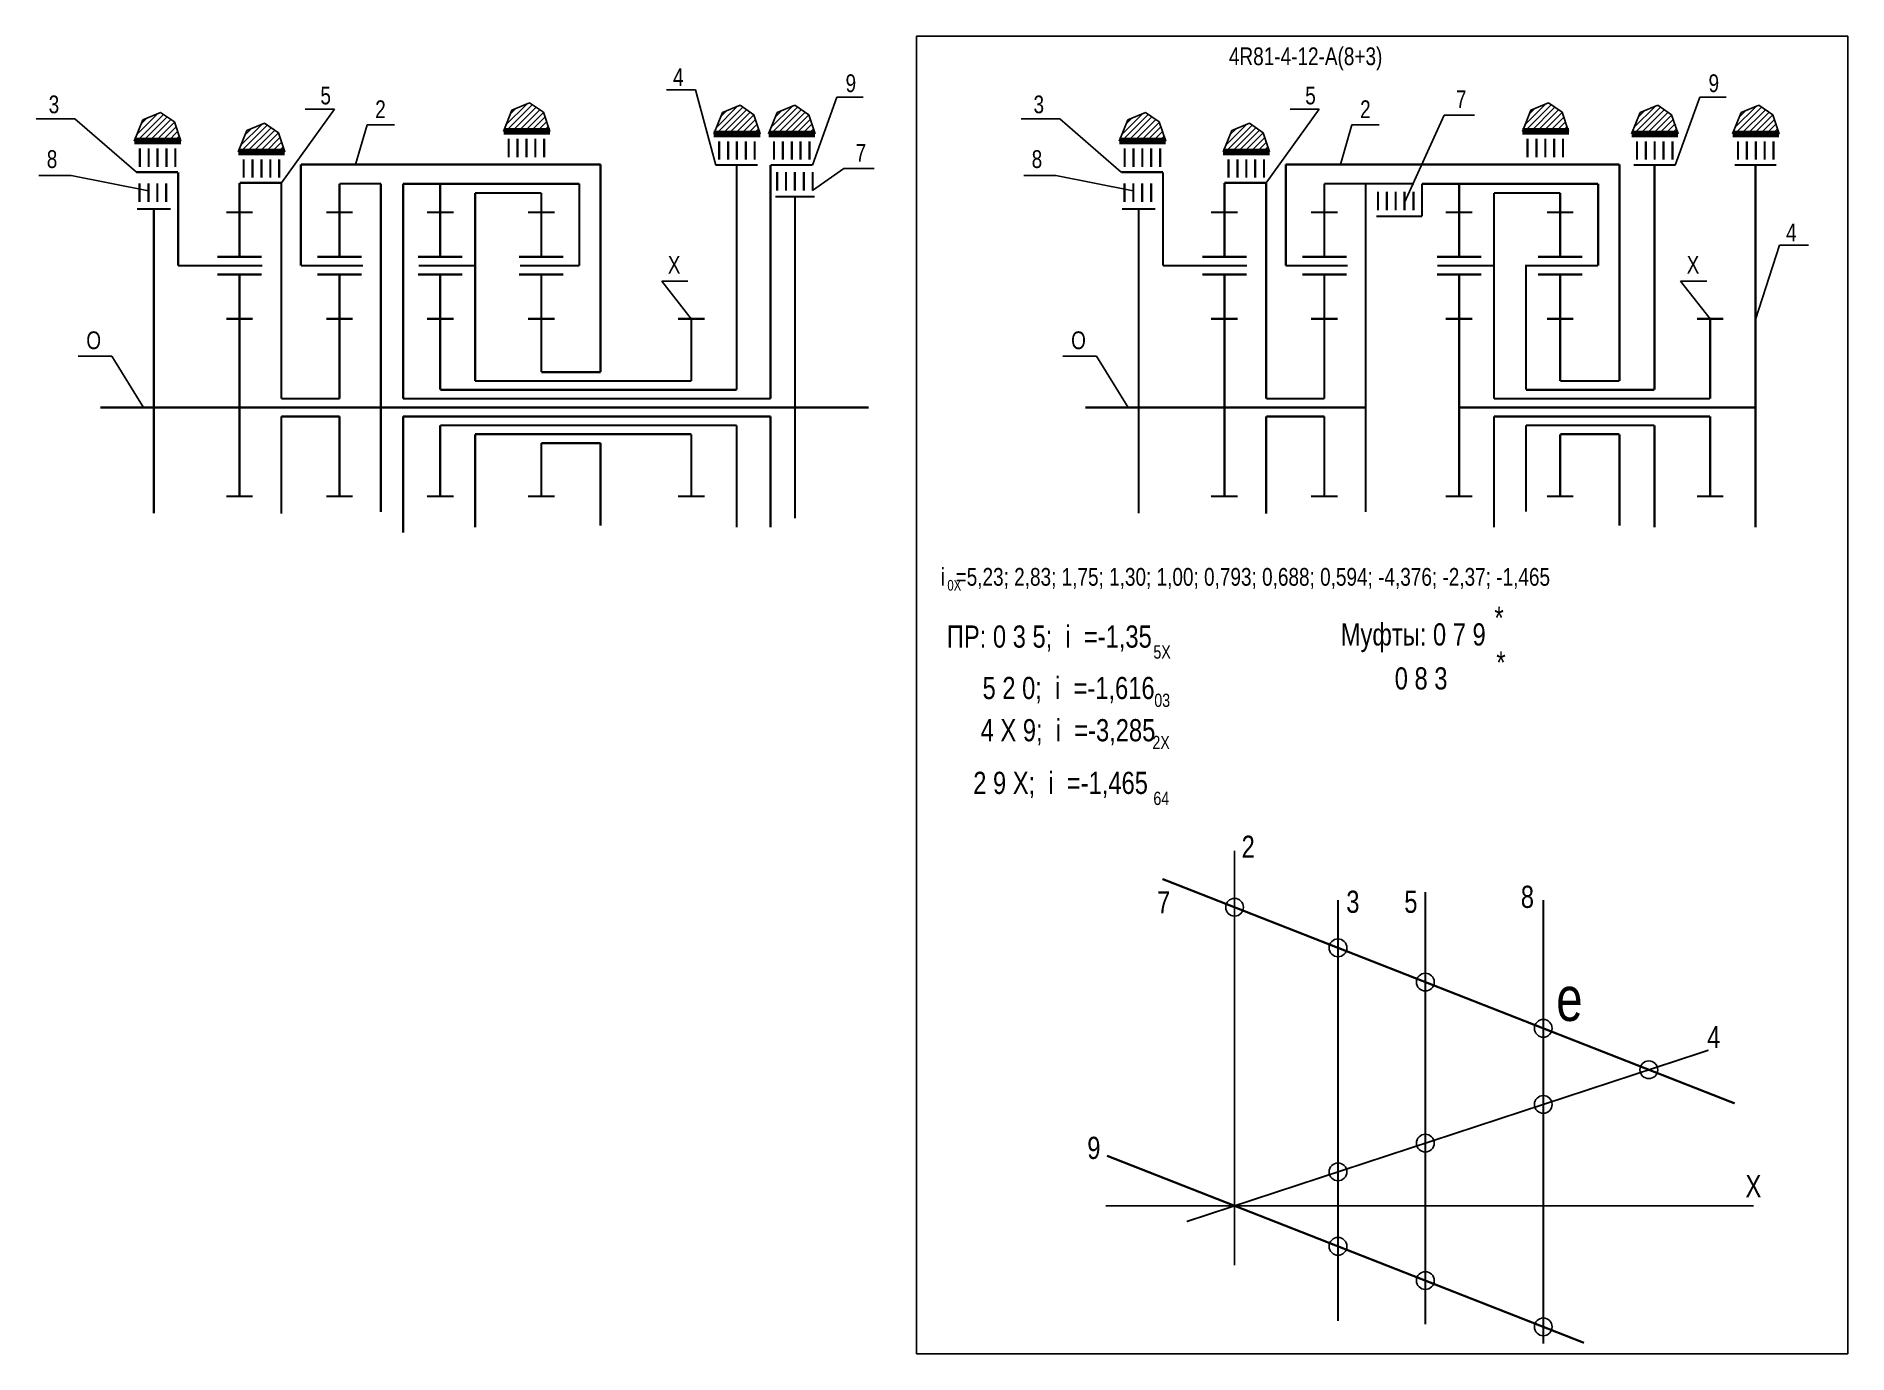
# Model space of a CAD drawing. Extents: x -551 to -142, y 153 to 450.
import ezdxf

# ---------------------------------------------------------------- set-up
doc = ezdxf.new("R2010")
doc.units = 0
doc.header["$LTSCALE"] = 15
doc.layers.get('0').update_dxf_attribs({"linetype": 'CONTINUOUS'})
doc.layers.add('DIM', color=92, linetype='CONTINUOUS')
doc.layers.add('MAIN', color=5, linetype='CONTINUOUS')
doc.styles.add('AMK', font='amk.shx', dxfattribs={"width": 0.8})

msp = doc.modelspace()

# ---------------------------------------------------------------- hatches: boundary and pattern name
at = {"layer": 'DIM'}
h = msp.add_hatch(dxfattribs=at)
h.set_pattern_fill('_USER', color=0, angle=45, style=0, pattern_type=0)
h.set_pattern_definition([(45, (-193.4269, 2.7148), (-0.7071068, 0.7071068), [])])
h.paths.add_polyline_path([(-443.72, 433.23), (-445.67, 428.41), (-435.17, 428.41), (-436.62, 432.74), (-439.73, 434.85)])
h = msp.add_hatch(dxfattribs=at)
h.set_pattern_fill('_USER', color=0, angle=45, style=0, pattern_type=0)
h.set_pattern_definition([(45, (-145.9553, 2.1589), (-0.7071068, 0.7071068), [])])
h.paths.add_polyline_path([(-396.25, 432.68), (-398.2, 427.86), (-387.7, 427.86), (-389.15, 432.18), (-392.26, 434.3)])
h = msp.add_hatch(dxfattribs=at)
h.set_pattern_fill('_USER', color=0, angle=45, style=0, pattern_type=0)
h.set_pattern_definition([(45, (-133.592, 2.1589), (-0.7071068, 0.7071068), [])])
h.paths.add_polyline_path([(-383.89, 432.68), (-385.83, 427.86), (-375.34, 427.86), (-376.78, 432.18), (-379.9, 434.3)])
h = msp.add_hatch(dxfattribs=at)
h.set_pattern_fill('_USER', color=0, angle=45, style=0, pattern_type=0)
h.set_pattern_definition([(45, (36.3603, 2.7148), (-0.7071068, 0.7071068), [])])
h.paths.add_polyline_path([(-213.94, 433.23), (-215.88, 428.41), (-205.38, 428.41), (-206.83, 432.74), (-209.95, 434.85)])
h = msp.add_hatch(dxfattribs=at)
h.set_pattern_fill('_USER', color=0, angle=45, style=0, pattern_type=0)
h.set_pattern_definition([(45, (61.0366, 2.1589), (-0.7071068, 0.7071068), [])])
h.paths.add_polyline_path([(-189.26, 432.68), (-191.2, 427.86), (-180.71, 427.86), (-182.16, 432.18), (-185.27, 434.3)])
h = msp.add_hatch(dxfattribs=at)
h.set_pattern_fill('_USER', color=0, angle=45, style=0, pattern_type=0)
h.set_pattern_definition([(45, (83.832, 2.1589), (-0.7071068, 0.7071068), [])])
h.paths.add_polyline_path([(-166.46, 432.68), (-168.41, 427.86), (-157.91, 427.86), (-159.36, 432.18), (-162.48, 434.3)])
h = msp.add_hatch(dxfattribs=at)
h.set_pattern_fill('_USER', color=0, angle=45, style=0, pattern_type=0)
h.set_pattern_definition([(45, (-276.6255, 0.5403), (-0.7071068, 0.7071068), [])])
h.paths.add_polyline_path([(-526.92, 431.06), (-528.87, 426.24), (-518.37, 426.24), (-519.82, 430.56), (-522.93, 432.68)])
h = msp.add_hatch(dxfattribs=at)
h.set_pattern_fill('_USER', color=0, angle=45, style=0, pattern_type=0)
h.set_pattern_definition([(45, (-253.1908, -1.8986), (-0.7071068, 0.7071068), [])])
h.paths.add_polyline_path([(-503.49, 428.62), (-505.43, 423.8), (-494.93, 423.8), (-496.38, 428.12), (-499.5, 430.24)])
h = msp.add_hatch(dxfattribs=at)
h.set_pattern_fill('_USER', color=0, angle=45, style=0, pattern_type=0)
h.set_pattern_definition([(45, (-54.5082, 0.5403), (-0.7071068, 0.7071068), [])])
h.paths.add_polyline_path([(-304.8, 431.06), (-306.75, 426.24), (-296.25, 426.24), (-297.7, 430.56), (-300.82, 432.68)])
h = msp.add_hatch(dxfattribs=at)
h.set_pattern_fill('_USER', color=0, angle=45, style=0, pattern_type=0)
h.set_pattern_definition([(45, (-31.0735, -1.8986), (-0.7071068, 0.7071068), [])])
h.paths.add_polyline_path([(-281.37, 428.62), (-283.31, 423.8), (-272.82, 423.8), (-274.27, 428.12), (-277.38, 430.24)])

# ---------------------------------------------------------------- linework, layer by layer
at = {"const_width": 0.4}
for points in [[(-280.72, 266.24), (-280.72, 172.82)], [(-257.4, 255.14), (-257.4, 160.27)], [(-211.1, 255.14), (-211.1, 155.11)], [(-291.52, 182.67), (-173.85, 221.29)]]:
    msp.add_lwpolyline(points, dxfattribs=at)
at = {"layer": 'DIM', "color": 0}
for p, q in [((-408.85, 437.79), (-402.28, 437.79)), ((-402.28, 437.79), (-397.73, 420.84)), ((-483.74, 433.4), (-495.71, 416.82)), ((-490.3, 433.4), (-483.74, 433.4)), ((-443.72, 433.23), (-445.6, 428.41)), ((-443.72, 433.23), (-439.73, 434.85)), ((-439.73, 434.85), (-436.62, 432.74)), ((-396.25, 432.68), (-392.26, 434.3)), ((-392.26, 434.3), (-389.15, 432.18)), ((-383.89, 432.68), (-379.9, 434.3)), ((-379.9, 434.3), (-376.78, 432.18)), ((-370.43, 436.17), (-375.95, 420.84)), ((-370.43, 436.17), (-364.52, 436.17)), ((-261.62, 433.4), (-273.59, 416.82)), ((-268.19, 433.4), (-261.62, 433.4)), ((-213.94, 433.23), (-215.81, 428.41)), ((-213.94, 433.23), (-209.95, 434.85)), ((-209.95, 434.85), (-206.83, 432.74)), ((-189.26, 432.68), (-185.27, 434.3)), ((-185.27, 434.3), (-182.16, 432.18)), ((-175.8, 436.17), (-181.33, 420.84)), ((-175.8, 436.17), (-169.89, 436.17)), ((-166.46, 432.68), (-162.48, 434.3)), ((-162.48, 434.3), (-159.36, 432.18)), ((-550.99, 431.28), (-542.26, 431.28)), ((-542.26, 431.28), (-528.4, 419.22)), ((-528.87, 426.24), (-526.92, 431.06)), ((-526.92, 431.06), (-522.93, 432.68)), ((-522.93, 432.68), (-519.82, 430.56)), ((-519.82, 430.56), (-518.37, 426.24)), ((-503.49, 428.62), (-499.5, 430.24)), ((-499.5, 430.24), (-496.38, 428.12)), ((-476.37, 429.9), (-478.99, 420.96)), ((-476.37, 429.9), (-470.22, 429.9)), ((-436.62, 432.74), (-435.17, 428.41)), ((-398.2, 427.86), (-396.25, 432.68)), ((-389.15, 432.18), (-387.7, 427.86)), ((-385.83, 427.86), (-383.89, 432.68)), ((-376.78, 432.18), (-375.34, 427.86)), ((-328.87, 431.28), (-320.15, 431.28)), ((-320.15, 431.28), (-306.28, 419.22)), ((-306.75, 426.24), (-304.8, 431.06)), ((-304.8, 431.06), (-300.82, 432.68)), ((-300.82, 432.68), (-297.7, 430.56)), ((-297.7, 430.56), (-296.25, 426.24)), ((-281.37, 428.62), (-277.38, 430.24)), ((-277.38, 430.24), (-274.27, 428.12)), ((-254.25, 429.9), (-256.87, 420.96)), ((-254.25, 429.9), (-248.11, 429.9)), ((-233.49, 432.11), (-242.39, 412.38)), ((-233.49, 432.11), (-226.62, 432.11)), ((-206.83, 432.74), (-205.38, 428.41)), ((-191.2, 427.86), (-189.26, 432.68)), ((-182.16, 432.18), (-180.71, 427.86)), ((-168.41, 427.86), (-166.46, 432.68)), ((-159.36, 432.18), (-157.91, 427.86)), ((-527.61, 426.05), (-520.7, 426.05)), ((-505.43, 423.8), (-503.49, 428.62)), ((-496.38, 428.12), (-494.93, 423.8)), ((-444.41, 428.22), (-437.5, 428.22)), ((-396.94, 427.67), (-390.03, 427.67)), ((-384.58, 427.67), (-377.67, 427.67)), ((-305.5, 426.05), (-298.58, 426.05)), ((-283.31, 423.8), (-281.37, 428.62)), ((-274.27, 428.12), (-272.82, 423.8)), ((-214.63, 428.22), (-207.71, 428.22)), ((-189.95, 427.67), (-183.04, 427.67)), ((-167.16, 427.67), (-160.24, 427.67)), ((-543.13, 418.47), (-550.39, 418.47)), ((-543.13, 418.47), (-525.68, 415.04)), ((-368.87, 420.02), (-375.89, 415.08)), ((-368.87, 420.02), (-362.01, 420.02)), ((-321.01, 418.47), (-328.27, 418.47)), ((-321.01, 418.47), (-303.56, 415.04)), ((-157.84, 402.74), (-163.24, 386)), ((-157.84, 402.74), (-151.27, 402.74)), ((-409.93, 394.62), (-404.02, 394.62)), ((-409.93, 394.62), (-403.25, 386.16)), ((-180.15, 394.62), (-174.24, 394.62)), ((-180.15, 394.62), (-173.47, 386.16)), ((-533.96, 377.72), (-541.56, 377.72)), ((-533.96, 377.72), (-526.82, 366.16)), ((-311.84, 377.72), (-319.44, 377.72)), ((-311.84, 377.72), (-304.7, 366.16))]:
    msp.add_line(p, q, dxfattribs=at)
for points, const_width in [([(-491.29, 398.16), (-491.29, 420.96)], 0.5), ([(-491.29, 420.96), (-423.71, 420.96)], 0.5), ([(-423.71, 420.96), (-423.71, 374.16)], 0.5), ([(-393.02, 420.84), (-393.02, 370.16)], 0.5), ([(-385.37, 420.84), (-385.37, 368.16)], 0.5), ([(-269.17, 398.16), (-269.17, 420.96)], 0.5), ([(-269.17, 420.96), (-193.92, 420.96)], 0.5), ([(-193.92, 420.96), (-193.92, 372.16)], 0.5), ([(-186.03, 420.84), (-186.03, 370.16)], 0.5), ([(-163.24, 420.84), (-163.24, 366.16)], 0.5), ([(-518.99, 419.22), (-518.99, 398.16)], 0.5), ([(-505.14, 416.82), (-495.71, 416.82)], 0.5), ([(-495.71, 416.82), (-495.71, 368.16)], 0.5), ([(-473.27, 416.63), (-482.59, 416.63)], 0.5), ([(-473.27, 342.65), (-473.27, 416.63)], 0.5), ([(-468.24, 416.6), (-428.51, 416.6)], 0.5), ([(-468.24, 368.16), (-468.24, 416.6)], 0.5), ([(-428.51, 398.16), (-428.51, 416.6)], 0.5), ([(-296.87, 419.22), (-296.87, 398.16)], 0.5), ([(-283.02, 416.82), (-273.59, 416.82)], 0.5), ([(-273.59, 416.82), (-273.59, 368.16)], 0.5), ([(-240.29, 416.63), (-260.47, 416.63)], 0.5), ([(-251.16, 342.65), (-251.16, 416.63)], 0.5), ([(-238.45, 409.27), (-238.45, 416.6)], 0.5), ([(-238.45, 416.6), (-198.73, 416.6)], 0.5), ([(-198.73, 398.16), (-198.73, 416.6)], 0.5), ([(-437.08, 414.53), (-452, 414.53)], 0.5), ([(-452, 398.16), (-452, 414.53)], 0.5), ([(-379.87, 413.7), (-379.87, 341.18)], 0.5), ([(-207.29, 414.53), (-222.21, 414.53)], 0.5), ([(-222.21, 398.16), (-222.21, 414.53)], 0.5), ([(-528.25, 410.93), (-520.7, 410.93)], 0.5), ([(-524.48, 410.93), (-524.48, 342.3)], 0.5), ([(-306.13, 410.93), (-298.58, 410.93)], 0.5), ([(-302.36, 410.93), (-302.36, 342.3)], 0.5), ([(-452, 398.16), (-452, 372.16)], 0.5), ([(-222.21, 398.16), (-222.21, 368.16)], 0.5), ([(-212.1, 398.16), (-215.01, 398.16), (-215.01, 370.16)], 0.5), ([(-452, 372.16), (-403.25, 372.16)], 0.5), ([(-437.08, 374.16), (-423.71, 374.16)], 0.5), ([(-207.29, 372.16), (-193.92, 372.16)], 0.5), ([(-495.71, 368.16), (-482.59, 368.16)], 0.5), ([(-468.24, 368.16), (-437.08, 368.16)], 0.5), ([(-459.88, 370.16), (-393.02, 370.16)], 0.5), ([(-437.08, 368.16), (-385.37, 368.16)], 0.5), ([(-273.59, 368.16), (-260.47, 368.16)], 0.5), ([(-222.21, 368.16), (-207.29, 368.16)], 0.5), ([(-215.01, 370.16), (-186.03, 370.16)], 0.5), ([(-207.29, 368.16), (-173.47, 368.16)], 0.5), ([(-536.52, 366.16), (-473.27, 366.16)], 0.5), ([(-495.71, 364.16), (-482.59, 364.16)], 0.5), ([(-495.71, 364.16), (-495.71, 342.23)], 0.5), ([(-480.94, 366.16), (-437.59, 366.16)], 0.5), ([(-468.24, 337.93), (-468.24, 364.16)], 0.5), ([(-468.24, 364.16), (-437.08, 364.16)], 0.5), ([(-459.88, 366.16), (-442.34, 366.16)], 0.5), ([(-444.8, 366.16), (-363.27, 366.16)], 0.5), ([(-444.8, 366.16), (-440.89, 366.16)], 0.5), ([(-437.08, 364.16), (-385.37, 364.16)], 0.5), ([(-385.37, 364.16), (-385.37, 339.2)], 0.5), ([(-314.41, 366.16), (-251.16, 366.16)], 0.5), ([(-273.59, 364.16), (-260.47, 364.16)], 0.5), ([(-273.59, 364.16), (-273.59, 342.23)], 0.5), ([(-230.09, 366.16), (-207.81, 366.16)], 0.5), ([(-230.09, 366.16), (-212.56, 366.16)], 0.5), ([(-222.21, 364.16), (-207.29, 364.16)], 0.5), ([(-222.21, 364.16), (-222.21, 339.13)], 0.5), ([(-215.01, 366.16), (-163.24, 366.16)], 0.5), ([(-215.01, 366.16), (-211.11, 366.16)], 0.5), ([(-207.29, 364.16), (-173.47, 364.16)], 0.5), ([(-163.24, 366.16), (-163.24, 339.2)], 0.5), ([(-459.88, 362.16), (-393.02, 362.16)], 0.5), ([(-452, 360.16), (-452, 339.13)], 0.5), ([(-452, 360.16), (-403.25, 360.16)], 0.5), ([(-393.02, 362.16), (-393.02, 339.2)], 0.5), ([(-215.01, 362.16), (-186.03, 362.16)], 0.5), ([(-215.01, 362.16), (-215.01, 342.67)], 0.5), ([(-207.29, 360.16), (-193.92, 360.16)], 0.5), ([(-193.92, 360.16), (-193.92, 339.57)], 0.5), ([(-186.03, 362.16), (-186.03, 339.2)], 0.5), ([(-437.08, 358.16), (-423.71, 358.16)], 0.5), ([(-423.71, 358.16), (-423.71, 339.57)], 0.5), ([(-167.93, 209.3), (-296.99, 259.89)], 0.5), ([(-237.7, 256.94), (-237.7, 159.48)], 0.5), ([(-201.92, 155.33), (-309.5, 197.5)], 0.5), ([(-309.78, 186.22), (-163.68, 186.22)], 0.4)]:
    msp.add_lwpolyline(points, dxfattribs=dict(at, const_width=const_width))
for centre in [(-280.72, 253.51), (-257.4, 244.37), (-237.7, 236.65), (-211.1, 226.22), (-187.29, 216.88), (-211.1, 209.07), (-237.7, 200.34), (-257.4, 193.87), (-257.4, 177.08), (-237.7, 169.36), (-211.1, 158.93)]:
    msp.add_circle(centre, 2, dxfattribs=at)
at = {"layer": 'MAIN'}
for points in [[(-352.43, 152.87), (-352.43, 449.87)], [(-352.43, 449.87), (-142.43, 449.87), (-142.43, 152.87), (-352.43, 152.87)]]:
    msp.add_lwpolyline(points, dxfattribs=at)
at = {"layer": 'MAIN', "color": 0}
for points, const_width in [([(-445.6, 428.41), (-435.1, 428.41)], 1.5), ([(-215.81, 428.41), (-205.31, 428.41)], 1.5), ([(-528.87, 426.24), (-518.37, 426.24)], 1.5), ([(-436.43, 426.76), (-436.43, 422.57)], 0.5), ([(-398.2, 427.86), (-387.7, 427.86)], 1.5), ([(-388.96, 426.21), (-388.96, 422.01)], 0.5), ([(-385.83, 427.86), (-375.34, 427.86)], 1.5), ([(-376.6, 426.21), (-376.6, 422.01)], 0.5), ([(-306.75, 426.24), (-296.25, 426.24)], 1.5), ([(-206.65, 426.76), (-206.65, 422.57)], 0.5), ([(-191.2, 427.86), (-180.71, 427.86)], 1.5), ([(-181.97, 426.21), (-181.97, 422.01)], 0.5), ([(-168.41, 427.86), (-157.91, 427.86)], 1.5), ([(-159.18, 426.21), (-159.18, 422.01)], 0.5), ([(-519.63, 424.59), (-519.63, 420.39)], 0.5), ([(-505.43, 423.8), (-494.93, 423.8)], 1.5), ([(-496.2, 422.15), (-496.2, 417.95)], 0.5), ([(-397.73, 420.84), (-388.32, 420.84)], 0.5), ([(-385.37, 420.84), (-375.95, 420.84)], 0.5), ([(-297.52, 424.59), (-297.52, 420.39)], 0.5), ([(-283.31, 423.8), (-272.82, 423.8)], 1.5), ([(-274.08, 422.15), (-274.08, 417.95)], 0.5), ([(-190.74, 420.84), (-181.33, 420.84)], 0.5), ([(-167.94, 420.84), (-158.53, 420.84)], 0.5), ([(-528.4, 419.22), (-518.99, 419.22)], 0.5), ([(-521.68, 416.71), (-521.68, 412.51)], 0.5), ([(-505.14, 410.16), (-505.14, 416.82)], 0.5), ([(-482.59, 410.16), (-482.59, 416.63)], 0.5), ([(-459.88, 410.16), (-459.88, 416.6)], 0.5), ([(-375.89, 419.28), (-375.89, 415.08)], 0.5), ([(-306.28, 419.22), (-296.87, 419.22)], 0.5), ([(-299.56, 416.71), (-299.56, 412.51)], 0.5), ([(-283.02, 410.16), (-283.02, 416.82)], 0.5), ([(-260.47, 410.16), (-260.47, 416.63)], 0.5), ([(-230.09, 410.16), (-230.09, 416.6)], 0.5), ([(-437.08, 400.16), (-437.08, 414.53)], 0.5), ([(-384.28, 413.7), (-375.45, 413.7)], 0.5), ([(-240.39, 414.85), (-240.39, 410.66)], 0.5), ([(-207.29, 400.16), (-207.29, 414.53)], 0.5), ([(-505.14, 410.16), (-508.14, 410.16)], 0.5), ([(-505.14, 400.16), (-505.14, 410.16)], 0.5), ([(-505.14, 410.16), (-502.14, 410.16)], 0.5), ([(-482.59, 410.16), (-485.59, 410.16)], 0.5), ([(-482.59, 400.16), (-482.59, 410.16)], 0.5), ([(-482.59, 410.16), (-479.59, 410.16)], 0.5), ([(-459.88, 410.16), (-462.88, 410.16)], 0.5), ([(-459.88, 400.16), (-459.88, 410.16)], 0.5), ([(-459.88, 410.16), (-456.88, 410.16)], 0.5), ([(-437.08, 410.16), (-440.08, 410.16)], 0.5), ([(-437.08, 410.16), (-434.08, 410.16)], 0.5), ([(-283.02, 410.16), (-286.02, 410.16)], 0.5), ([(-283.02, 400.16), (-283.02, 410.16)], 0.5), ([(-283.02, 410.16), (-280.02, 410.16)], 0.5), ([(-260.47, 410.16), (-263.47, 410.16)], 0.5), ([(-260.47, 400.16), (-260.47, 410.16)], 0.5), ([(-260.47, 410.16), (-257.47, 410.16)], 0.5), ([(-248.79, 409.27), (-238.45, 409.27)], 0.5), ([(-230.09, 410.16), (-233.09, 410.16)], 0.5), ([(-230.09, 400.16), (-230.09, 410.16)], 0.5), ([(-230.09, 410.16), (-227.09, 410.16)], 0.5), ([(-207.29, 410.16), (-210.29, 410.16)], 0.5), ([(-207.29, 410.16), (-204.29, 410.16)], 0.5), ([(-500.01, 398.16), (-518.99, 398.16)], 0.5), ([(-505.14, 396.16), (-510.14, 396.16)], 0.5), ([(-505.14, 386.16), (-505.14, 396.16), (-500.14, 396.16)], 0.5), ([(-477.32, 398.16), (-491.29, 398.16)], 0.5), ([(-482.59, 396.16), (-487.59, 396.16)], 0.5), ([(-482.59, 386.16), (-482.59, 396.16), (-477.59, 396.16)], 0.5), ([(-459.88, 396.16), (-464.88, 396.16)], 0.5), ([(-452, 398.16), (-464.75, 398.16)], 0.5), ([(-459.88, 386.16), (-459.88, 396.16), (-454.88, 396.16)], 0.5), ([(-437.08, 396.16), (-442.08, 396.16)], 0.5), ([(-428.51, 398.16), (-441.89, 398.16)], 0.5), ([(-437.08, 386.16), (-437.08, 396.16), (-432.08, 396.16)], 0.5), ([(-277.89, 398.16), (-296.87, 398.16)], 0.5), ([(-283.02, 396.16), (-288.02, 396.16)], 0.5), ([(-283.02, 386.16), (-283.02, 396.16), (-278.02, 396.16)], 0.5), ([(-255.2, 398.16), (-269.17, 398.16)], 0.5), ([(-260.47, 396.16), (-265.47, 396.16)], 0.5), ([(-260.47, 386.16), (-260.47, 396.16), (-255.47, 396.16)], 0.5), ([(-230.09, 396.16), (-235.09, 396.16)], 0.5), ([(-222.21, 398.16), (-234.96, 398.16)], 0.5), ([(-230.09, 386.16), (-230.09, 396.16), (-225.09, 396.16)], 0.5), ([(-207.29, 396.16), (-212.29, 396.16)], 0.5), ([(-198.73, 398.16), (-212.1, 398.16)], 0.5), ([(-207.29, 386.16), (-207.29, 396.16), (-202.29, 396.16)], 0.5), ([(-505.14, 386.16), (-508.14, 386.16)], 0.5), ([(-505.14, 366.16), (-505.14, 386.16)], 0.5), ([(-505.14, 386.16), (-502.14, 386.16)], 0.5), ([(-482.59, 386.16), (-485.59, 386.16)], 0.5), ([(-482.59, 368.16), (-482.59, 386.16)], 0.5), ([(-482.59, 386.16), (-479.59, 386.16)], 0.5), ([(-459.88, 386.16), (-462.88, 386.16)], 0.5), ([(-459.88, 370.16), (-459.88, 386.16)], 0.5), ([(-459.88, 386.16), (-456.88, 386.16)], 0.5), ([(-437.08, 386.16), (-440.08, 386.16)], 0.5), ([(-437.08, 374.16), (-437.08, 386.16)], 0.5), ([(-437.08, 386.16), (-434.08, 386.16)], 0.5), ([(-403.25, 386.16), (-406.25, 386.16)], 0.5), ([(-403.25, 372.16), (-403.25, 386.16)], 0.5), ([(-403.25, 386.16), (-400.25, 386.16)], 0.5), ([(-283.02, 386.16), (-286.02, 386.16)], 0.5), ([(-283.02, 366.16), (-283.02, 386.16)], 0.5), ([(-283.02, 386.16), (-280.02, 386.16)], 0.5), ([(-260.47, 386.16), (-263.47, 386.16)], 0.5), ([(-260.47, 368.16), (-260.47, 386.16)], 0.5), ([(-260.47, 386.16), (-257.47, 386.16)], 0.5), ([(-230.09, 386.16), (-233.09, 386.16)], 0.5), ([(-230.09, 366.16), (-230.09, 386.16)], 0.5), ([(-230.09, 386.16), (-227.09, 386.16)], 0.5), ([(-207.29, 386.16), (-210.29, 386.16)], 0.5), ([(-207.29, 372.16), (-207.29, 386.16)], 0.5), ([(-207.29, 386.16), (-204.29, 386.16)], 0.5), ([(-173.47, 386.16), (-176.47, 386.16)], 0.5), ([(-173.47, 368.16), (-173.47, 386.16)], 0.5), ([(-173.47, 386.16), (-170.47, 386.16)], 0.5), ([(-505.14, 366.16), (-505.14, 346.16)], 0.5), ([(-482.59, 364.16), (-482.59, 346.16)], 0.5), ([(-283.02, 366.16), (-283.02, 346.16)], 0.5), ([(-260.47, 364.16), (-260.47, 346.16)], 0.5), ([(-230.09, 366.16), (-230.09, 346.16)], 0.5), ([(-173.47, 364.16), (-173.47, 346.16)], 0.5), ([(-459.88, 362.16), (-459.88, 346.16)], 0.5), ([(-403.25, 360.16), (-403.25, 346.16)], 0.5), ([(-207.29, 360.16), (-207.29, 346.16)], 0.5), ([(-437.08, 358.16), (-437.08, 346.16)], 0.5), ([(-505.14, 346.16), (-508.14, 346.16)], 0.5), ([(-505.14, 346.16), (-502.14, 346.16)], 0.5), ([(-482.59, 346.16), (-485.59, 346.16)], 0.5), ([(-482.59, 346.16), (-479.59, 346.16)], 0.5), ([(-459.88, 346.16), (-462.88, 346.16)], 0.5), ([(-459.88, 346.16), (-456.88, 346.16)], 0.5), ([(-437.08, 346.16), (-440.08, 346.16)], 0.5), ([(-437.08, 346.16), (-434.08, 346.16)], 0.5), ([(-403.25, 346.16), (-406.25, 346.16)], 0.5), ([(-403.25, 346.16), (-400.25, 346.16)], 0.5), ([(-283.02, 346.16), (-286.02, 346.16)], 0.5), ([(-283.02, 346.16), (-280.02, 346.16)], 0.5), ([(-260.47, 346.16), (-263.47, 346.16)], 0.5), ([(-260.47, 346.16), (-257.47, 346.16)], 0.5), ([(-230.09, 346.16), (-233.09, 346.16)], 0.5), ([(-230.09, 346.16), (-227.09, 346.16)], 0.5), ([(-207.29, 346.16), (-210.29, 346.16)], 0.5), ([(-207.29, 346.16), (-204.29, 346.16)], 0.5), ([(-173.47, 346.16), (-176.47, 346.16)], 0.5), ([(-173.47, 346.16), (-170.47, 346.16)], 0.5)]:
    msp.add_lwpolyline(points, dxfattribs=dict(at, const_width=const_width))
for points in [[(-444.43, 426.76, 0.5, 0.5, 0), (-444.43, 422.57, 0.5, 0.5, 0)], [(-442.43, 426.76, 0.5, 0.5, 0), (-442.43, 422.57, 0.5, 0.5, 0)], [(-440.43, 426.76, 0.5, 0.5, 0), (-440.43, 422.57, 0.5, 0.5, 0)], [(-438.43, 426.76, 0.5, 0.5, 0), (-438.43, 422.57, 0.5, 0.5, 0)], [(-396.96, 426.21, 0.5, 0.5, 0), (-396.96, 422.01, 0.5, 0.5, 0)], [(-394.96, 426.21, 0.5, 0.5, 0), (-394.96, 422.01, 0.5, 0.5, 0)], [(-392.96, 426.21, 0.5, 0.5, 0), (-392.96, 422.01, 0.5, 0.5, 0)], [(-390.96, 426.21, 0.5, 0.5, 0), (-390.96, 422.01, 0.5, 0.5, 0)], [(-384.6, 426.21, 0.5, 0.5, 0), (-384.6, 422.01, 0.5, 0.5, 0)], [(-382.6, 426.21, 0.5, 0.5, 0), (-382.6, 422.01, 0.5, 0.5, 0)], [(-380.6, 426.21, 0.5, 0.5, 0), (-380.6, 422.01, 0.5, 0.5, 0)], [(-378.6, 426.21, 0.5, 0.5, 0), (-378.6, 422.01, 0.5, 0.5, 0)], [(-214.65, 426.76, 0.5, 0.5, 0), (-214.65, 422.57, 0.5, 0.5, 0)], [(-212.65, 426.76, 0.5, 0.5, 0), (-212.65, 422.57, 0.5, 0.5, 0)], [(-210.65, 426.76, 0.5, 0.5, 0), (-210.65, 422.57, 0.5, 0.5, 0)], [(-208.65, 426.76, 0.5, 0.5, 0), (-208.65, 422.57, 0.5, 0.5, 0)], [(-189.97, 426.21, 0.5, 0.5, 0), (-189.97, 422.01, 0.5, 0.5, 0)], [(-187.97, 426.21, 0.5, 0.5, 0), (-187.97, 422.01, 0.5, 0.5, 0)], [(-185.97, 426.21, 0.5, 0.5, 0), (-185.97, 422.01, 0.5, 0.5, 0)], [(-183.97, 426.21, 0.5, 0.5, 0), (-183.97, 422.01, 0.5, 0.5, 0)], [(-167.18, 426.21, 0.5, 0.5, 0), (-167.18, 422.01, 0.5, 0.5, 0)], [(-165.18, 426.21, 0.5, 0.5, 0), (-165.18, 422.01, 0.5, 0.5, 0)], [(-163.18, 426.21, 0.5, 0.5, 0), (-163.18, 422.01, 0.5, 0.5, 0)], [(-161.18, 426.21, 0.5, 0.5, 0), (-161.18, 422.01, 0.5, 0.5, 0)], [(-527.63, 424.59, 0.5, 0.5, 0), (-527.63, 420.39, 0.5, 0.5, 0)], [(-525.63, 424.59, 0.5, 0.5, 0), (-525.63, 420.39, 0.5, 0.5, 0)], [(-523.63, 424.59, 0.5, 0.5, 0), (-523.63, 420.39, 0.5, 0.5, 0)], [(-521.63, 424.59, 0.5, 0.5, 0), (-521.63, 420.39, 0.5, 0.5, 0)], [(-504.2, 422.15, 0.5, 0.5, 0), (-504.2, 417.95, 0.5, 0.5, 0)], [(-502.2, 422.15, 0.5, 0.5, 0), (-502.2, 417.95, 0.5, 0.5, 0)], [(-500.2, 422.15, 0.5, 0.5, 0), (-500.2, 417.95, 0.5, 0.5, 0)], [(-498.2, 422.15, 0.5, 0.5, 0), (-498.2, 417.95, 0.5, 0.5, 0)], [(-305.52, 424.59, 0.5, 0.5, 0), (-305.52, 420.39, 0.5, 0.5, 0)], [(-303.52, 424.59, 0.5, 0.5, 0), (-303.52, 420.39, 0.5, 0.5, 0)], [(-301.52, 424.59, 0.5, 0.5, 0), (-301.52, 420.39, 0.5, 0.5, 0)], [(-299.52, 424.59, 0.5, 0.5, 0), (-299.52, 420.39, 0.5, 0.5, 0)], [(-282.08, 422.15, 0.5, 0.5, 0), (-282.08, 417.95, 0.5, 0.5, 0)], [(-280.08, 422.15, 0.5, 0.5, 0), (-280.08, 417.95, 0.5, 0.5, 0)], [(-278.08, 422.15, 0.5, 0.5, 0), (-278.08, 417.95, 0.5, 0.5, 0)], [(-276.08, 422.15, 0.5, 0.5, 0), (-276.08, 417.95, 0.5, 0.5, 0)], [(-527.68, 416.71, 0.5, 0.5, 0), (-527.68, 412.51, 0.5, 0.5, 0)], [(-525.68, 416.71, 0.5, 0.5, 0), (-525.68, 412.51, 0.5, 0.5, 0)], [(-523.68, 416.71, 0.5, 0.5, 0), (-523.68, 412.51, 0.5, 0.5, 0)], [(-383.89, 419.28, 0.5, 0.5, 0), (-383.89, 415.08, 0.5, 0.5, 0)], [(-381.89, 419.28, 0.5, 0.5, 0), (-381.89, 415.08, 0.5, 0.5, 0)], [(-379.89, 419.28, 0.5, 0.5, 0), (-379.89, 415.08, 0.5, 0.5, 0)], [(-377.89, 419.28, 0.5, 0.5, 0), (-377.89, 415.08, 0.5, 0.5, 0)], [(-305.56, 416.71, 0.5, 0.5, 0), (-305.56, 412.51, 0.5, 0.5, 0)], [(-303.56, 416.71, 0.5, 0.5, 0), (-303.56, 412.51, 0.5, 0.5, 0)], [(-301.56, 416.71, 0.5, 0.5, 0), (-301.56, 412.51, 0.5, 0.5, 0)], [(-248.39, 414.85, 0.5, 0.5, 0), (-248.39, 410.66, 0.5, 0.5, 0)], [(-246.39, 414.85, 0.5, 0.5, 0), (-246.39, 410.66, 0.5, 0.5, 0)], [(-244.39, 414.85, 0.5, 0.5, 0), (-244.39, 410.66, 0.5, 0.5, 0)], [(-242.39, 414.85, 0.5, 0.5, 0), (-242.39, 410.66, 0.5, 0.5, 0)], [(-500.14, 400.16, 0.5, 0.5, 0), (-510.14, 400.16, 0.5, 0.5, 0)], [(-477.59, 400.16, 0.5, 0.5, 0), (-487.59, 400.16, 0.5, 0.5, 0)], [(-454.88, 400.16, 0.5, 0.5, 0), (-464.88, 400.16, 0.5, 0.5, 0)], [(-432.08, 400.16, 0.5, 0.5, 0), (-442.08, 400.16, 0.5, 0.5, 0)], [(-278.02, 400.16, 0.5, 0.5, 0), (-288.02, 400.16, 0.5, 0.5, 0)], [(-255.47, 400.16, 0.5, 0.5, 0), (-265.47, 400.16, 0.5, 0.5, 0)], [(-225.09, 400.16, 0.5, 0.5, 0), (-235.09, 400.16, 0.5, 0.5, 0)], [(-202.29, 400.16, 0.5, 0.5, 0), (-212.29, 400.16, 0.5, 0.5, 0)]]:
    msp.add_lwpolyline(points, format="xyseb", dxfattribs=at)

# ---------------------------------------------------------------- texts
at = {"layer": 'DIM', "color": 0, "style": 'AMK', "width": 0.8}
for s, height, p in [('4R81-4-12-A(8+3)', 4, (-282, 443.35)), ('4', 4, (-407.37, 438.67)), ('9', 4, (-368.46, 437.28)), ('9', 4, (-173.83, 437.28)), ('5', 4, (-486.9, 434.51)), ('5', 4, (-264.79, 434.51)), ('7', 4, (-230.81, 433.68)), ('3', 4, (-548.19, 432.51)), ('2', 4, (-474.54, 431.41)), ('3', 4, (-326.07, 432.51)), ('2', 4, (-252.42, 431.41)), ('7', 4, (-366.2, 421.59)), ('8', 4, (-548.61, 420.17)), ('8', 4, (-326.49, 420.17)), ('4', 4, (-156.36, 403.62)), ('X', 4, (-408.55, 396.35)), ('X', 4, (-178.76, 396.35)), ('O', 4, (-539.7, 379.33)), ('O', 4, (-317.59, 379.33)), ('i  =5,23; 2,83; 1,75; 1,30; 1,00; 0,793; 0,688; 0,594; -4,376; -2,37; -1,465', 4, (-346.97, 326)), ('0X', 2.4, (-345.5, 324.9)), ('*', 5, (-222.12, 316.25)), (' ПР: 0 3 5;  i  =-1,35', 5, (-347.1, 312.04)), ('Муфты: 0 7 9', 5, (-256.78, 312.52)), ('5X', 3, (-299.04, 309.56)), ('*', 5, (-221.69, 306.18)), ('       0 8 3', 5, (-255.01, 302.61)), ('    5 2 0;  i  =-1,616', 5, (-343.51, 300.45)), ('03', 3, (-298.83, 298.67)), ('    4 X 9;  i  =-3,285', 5, (-343.94, 290.93)), ('2X', 3, (-299.26, 289.16)), ('     2 9 X;  i  =-1,465', 5, (-347.1, 279.06)), ('64', 3, (-299.04, 276.57)), ('2', 5, (-279.14, 264.66)), ('8', 5, (-216.17, 253.37)), ('7', 5, (-298.21, 252.12)), ('3', 5, (-255.53, 252.26)), ('5', 5, (-242.45, 252.26)), ('e', 10, (-208.18, 227.89)), ('4', 5, (-174.15, 221.76)), ('9', 5, (-313.95, 196.78)), ('X', 5, (-165.5, 188.14))]:
    msp.add_text(s, height=height, dxfattribs=at).set_placement(p)

doc.saveas('drawing.dxf')
